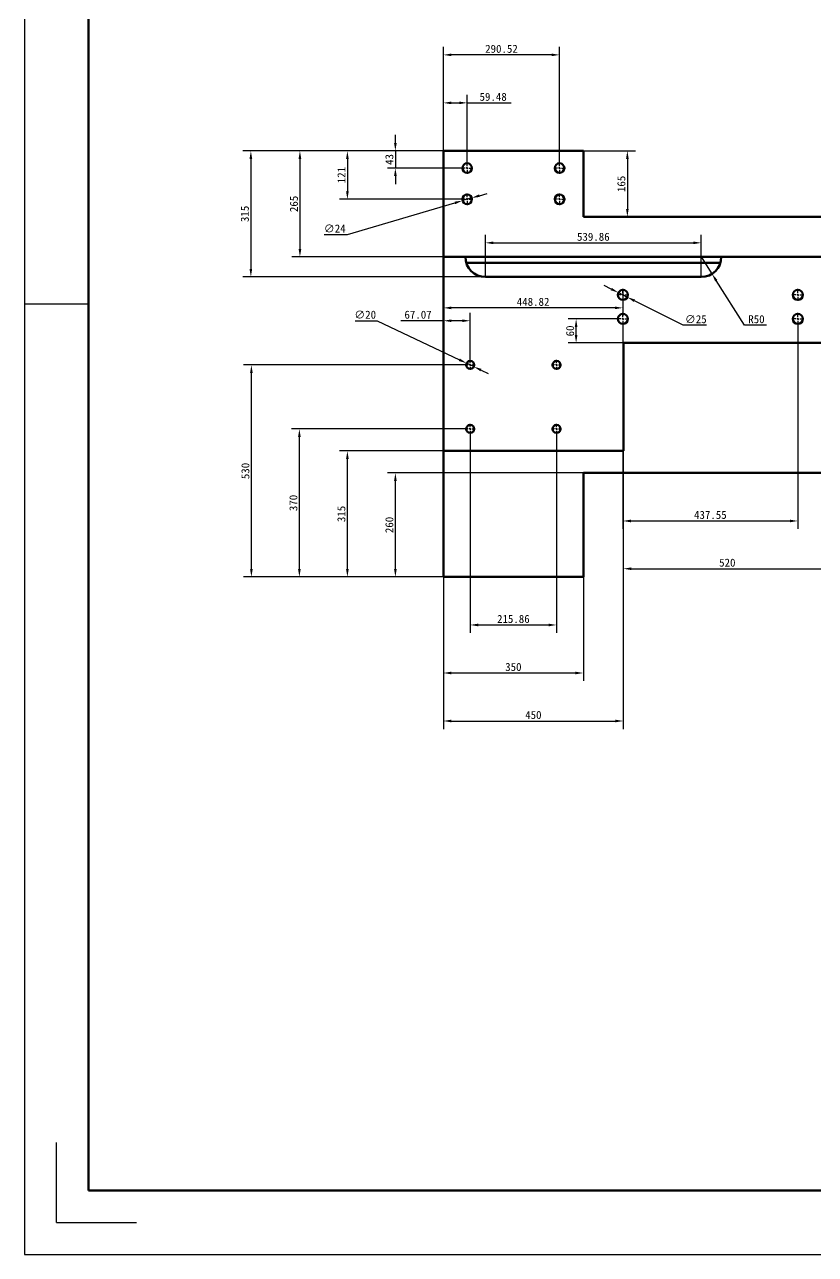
# Model space of a CAD drawing. Header units: millimetres. Extents: x 0 to 841, y 0 to 594.
# Drawn here: x 0 to 247.2, y 0 to 384.2 of the extents above; entities that cross this region are included whole.
import ezdxf

# ---------------------------------------------------------------- set-up
doc = ezdxf.new("R2010")
doc.units = ezdxf.units.MM
doc.header["$PDSIZE"] = -1
doc.linetypes.add('CENTERX2', pattern=[20.32, 12.7, -2.54, 2.54, -2.54])
for name, color, linetype in [('中心线', 1, 'CENTERX2'), ('尺寸线', 3, 'Continuous'), ('细实线', 7, 'Continuous')]:
    doc.layers.add(name, color=color, linetype=linetype)
doc.layers.add('粗实线', color=255, linetype='Continuous', lineweight=50)
doc.dimstyles.new('副本 ISO-25', dxfattribs={"dimtxt": 2.5, "dimasz": 2.5, "dimexe": 2.5, "dimexo": 0, "dimtad": 1, "dimtoh": 1, "dimlfac": 8, "dimdsep": 46, "dimtxsty": 'Standard', "dimcen": 2.5, "dimclrd": 3, "dimclre": 3, "dimadec": 0, "dimazin": 0, "dimtfac": 1, "dimtmove": 0, "dimatfit": 3, "dimfxl": 0, "dimarcsym": 0})

# ---------------------------------------------------------------- blocks, each defined once
blk = doc.blocks.new('SW_CENTERMARKSYMBOL_0')
at = {"layer": '中心线', "color": 0}
for p, q in [((-0.625, 0), (-1.5625, 0)), ((0, 0), (-0.3125, 0)), ((0, 0.625), (0, 1.5625)), ((0, 0), (0, 0.3125)), ((0, 0), (0, -0.3125)), ((0, 0), (0.3125, 0)), ((0.625, 0), (1.5625, 0)), ((0, -0.625), (0, -1.5625))]:
    blk.add_line(p, q, dxfattribs=at)
blk = doc.blocks.new('SW_CENTERMARKSYMBOL_1')
at = {"layer": '中心线', "color": 0}
for p, q in [((-0.625, 0), (-1.5625, 0)), ((0, 0), (-0.3125, 0)), ((0, 0.625), (0, 1.5625)), ((0, 0), (0, 0.3125)), ((0, 0), (0, -0.3125)), ((0, 0), (0.3125, 0)), ((0.625, 0), (1.5625, 0)), ((0, -0.625), (0, -1.5625))]:
    blk.add_line(p, q, dxfattribs=at)
blk = doc.blocks.new('SW_CENTERMARKSYMBOL_2')
at = {"layer": '中心线', "color": 0}
for p, q in [((-0.625, 0), (-1.5625, 0)), ((0, 0), (-0.3125, 0)), ((0, 0.625), (0, 1.5625)), ((0, 0), (0, 0.3125)), ((0, 0), (0, -0.3125)), ((0, 0), (0.3125, 0)), ((0.625, 0), (1.5625, 0)), ((0, -0.625), (0, -1.5625))]:
    blk.add_line(p, q, dxfattribs=at)
blk = doc.blocks.new('SW_CENTERMARKSYMBOL_3')
at = {"layer": '中心线', "color": 0}
for p, q in [((-0.625, 0), (-1.5625, 0)), ((0, 0), (-0.3125, 0)), ((0, 0.625), (0, 1.5625)), ((0, 0), (0, 0.3125)), ((0, 0), (0, -0.3125)), ((0, 0), (0.3125, 0)), ((0.625, 0), (1.5625, 0)), ((0, -0.625), (0, -1.5625))]:
    blk.add_line(p, q, dxfattribs=at)
blk = doc.blocks.new('SW_CENTERMARKSYMBOL_4')
at = {"layer": '中心线', "color": 0}
for p, q in [((-0.625, 0), (-1.8125, 0)), ((0, 0), (-0.3125, 0)), ((0, 0.625), (0, 1.8125)), ((0, 0), (0, 0.3125)), ((0, 0), (0, -0.3125)), ((0, 0), (0.3125, 0)), ((0.625, 0), (1.8125, 0)), ((0, -0.625), (0, -1.8125))]:
    blk.add_line(p, q, dxfattribs=at)
blk = doc.blocks.new('SW_CENTERMARKSYMBOL_5')
at = {"layer": '中心线', "color": 0}
for p, q in [((-0.625, 0), (-1.8125, 0)), ((0, 0), (-0.3125, 0)), ((0, 0.625), (0, 1.8125)), ((0, 0), (0, 0.3125)), ((0, 0), (0, -0.3125)), ((0, 0), (0.3125, 0)), ((0.625, 0), (1.8125, 0)), ((0, -0.625), (0, -1.8125))]:
    blk.add_line(p, q, dxfattribs=at)
blk = doc.blocks.new('SW_CENTERMARKSYMBOL_6')
at = {"layer": '中心线', "color": 0}
for p, q in [((-0.625, 0), (-1.8125, 0)), ((0, 0), (-0.3125, 0)), ((0, 0.625), (0, 1.8125)), ((0, 0), (0, 0.3125)), ((0, 0), (0, -0.3125)), ((0, 0), (0.3125, 0)), ((0.625, 0), (1.8125, 0)), ((0, -0.625), (0, -1.8125))]:
    blk.add_line(p, q, dxfattribs=at)
blk = doc.blocks.new('SW_CENTERMARKSYMBOL_7')
at = {"layer": '中心线', "color": 0}
for p, q in [((-0.625, 0), (-1.8125, 0)), ((0, 0), (-0.3125, 0)), ((0, 0.625), (0, 1.8125)), ((0, 0), (0, 0.3125)), ((0, 0), (0, -0.3125)), ((0, 0), (0.3125, 0)), ((0.625, 0), (1.8125, 0)), ((0, -0.625), (0, -1.8125))]:
    blk.add_line(p, q, dxfattribs=at)
blk = doc.blocks.new('SW_CENTERMARKSYMBOL_8')
at = {"layer": '中心线', "color": 0}
for p, q in [((-0.625, 0), (-1.875, 0)), ((0, 0), (-0.3125, 0)), ((0, 0.625), (0, 1.875)), ((0, 0), (0, 0.3125)), ((0, 0), (0, -0.3125)), ((0, 0), (0.3125, 0)), ((0.625, 0), (1.875, 0)), ((0, -0.625), (0, -1.875))]:
    blk.add_line(p, q, dxfattribs=at)
blk = doc.blocks.new('SW_CENTERMARKSYMBOL_9')
at = {"layer": '中心线', "color": 0}
for p, q in [((-0.625, 0), (-1.875, 0)), ((0, 0), (-0.3125, 0)), ((0, 0.625), (0, 1.875)), ((0, 0), (0, 0.3125)), ((0, 0), (0, -0.3125)), ((0, 0), (0.3125, 0)), ((0.625, 0), (1.875, 0)), ((0, -0.625), (0, -1.875))]:
    blk.add_line(p, q, dxfattribs=at)
blk = doc.blocks.new('SW_CENTERMARKSYMBOL_10')
at = {"layer": '中心线', "color": 0}
for p, q in [((-0.625, 0), (-1.875, 0)), ((0, 0), (-0.3125, 0)), ((0, 0.625), (0, 1.875)), ((0, 0), (0, 0.3125)), ((0, 0), (0, -0.3125)), ((0, 0), (0.3125, 0)), ((0.625, 0), (1.875, 0)), ((0, -0.625), (0, -1.875))]:
    blk.add_line(p, q, dxfattribs=at)
blk = doc.blocks.new('SW_CENTERMARKSYMBOL_11')
at = {"layer": '中心线', "color": 0}
for p, q in [((-0.625, 0), (-1.875, 0)), ((0, 0), (-0.3125, 0)), ((0, 0.625), (0, 1.875)), ((0, 0), (0, 0.3125)), ((0, 0), (0, -0.3125)), ((0, 0), (0.3125, 0)), ((0.625, 0), (1.875, 0)), ((0, -0.625), (0, -1.875))]:
    blk.add_line(p, q, dxfattribs=at)
blk = doc.blocks.new('*D134')
at = {"layer": 'Defpoints', "color": 0}
for p in [(130.9, 211.65), (174.65, 211.65), (174.65, 181.65)]:
    blk.add_point(p, dxfattribs=at)
at = {"layer": '尺寸线', "color": 3, "lineweight": -2}
for p, q in [((130.9, 211.65), (130.9, 179.15)), ((174.65, 211.65), (174.65, 179.15)), ((133.4, 181.65), (172.15, 181.65))]:
    blk.add_line(p, q, dxfattribs=at)
at = {"layer": '尺寸线', "color": 3}
for points in [[(133.4, 182.07), (133.4, 181.23), (130.9, 181.65)], [(172.15, 182.07), (172.15, 181.23), (174.65, 181.65)]]:
    blk.add_solid(points, dxfattribs=at)
at = {"layer": '尺寸线', "color": 0, "insert": (152.78, 183.52), "char_height": 2.5, "attachment_point": 5}
blk.add_mtext('350', dxfattribs=at)
blk = doc.blocks.new('*D135')
at = {"layer": 'Defpoints', "color": 0}
for p in [(187.15, 251.02), (130.9, 211.65), (187.15, 166.65)]:
    blk.add_point(p, dxfattribs=at)
at = {"layer": '尺寸线', "color": 3, "lineweight": -2}
for p, q in [((187.15, 251.02), (187.15, 164.15)), ((130.9, 211.65), (130.9, 164.15)), ((133.4, 166.65), (184.65, 166.65))]:
    blk.add_line(p, q, dxfattribs=at)
at = {"layer": '尺寸线', "color": 3}
for points in [[(133.4, 167.07), (133.4, 166.23), (130.9, 166.65)], [(184.65, 167.07), (184.65, 166.23), (187.15, 166.65)]]:
    blk.add_solid(points, dxfattribs=at)
at = {"layer": '尺寸线', "color": 0, "insert": (159.03, 168.52), "char_height": 2.5, "attachment_point": 5}
blk.add_mtext('450', dxfattribs=at)
blk = doc.blocks.new('*D136')
at = {"layer": 'Defpoints', "color": 0}
for p in [(115.9, 244.15), (174.65, 244.15), (130.9, 211.65)]:
    blk.add_point(p, dxfattribs=at)
at = {"layer": '尺寸线', "color": 3, "lineweight": -2}
for p, q in [((174.65, 244.15), (113.4, 244.15)), ((115.9, 214.15), (115.9, 241.65)), ((130.9, 211.65), (113.4, 211.65))]:
    blk.add_line(p, q, dxfattribs=at)
at = {"layer": '尺寸线', "color": 3}
for points in [[(115.49, 241.65), (116.32, 241.65), (115.9, 244.15)], [(115.49, 214.15), (116.32, 214.15), (115.9, 211.65)]]:
    blk.add_solid(points, dxfattribs=at)
at = {"layer": '尺寸线', "color": 0, "insert": (114.03, 227.9), "char_height": 2.5, "attachment_point": 5, "rotation": 90}
blk.add_mtext('260', dxfattribs=at)
blk = doc.blocks.new('*D137')
at = {"layer": 'Defpoints', "color": 0}
for p in [(100.9, 251.02), (130.9, 251.02), (130.9, 211.65)]:
    blk.add_point(p, dxfattribs=at)
at = {"layer": '尺寸线', "color": 3, "lineweight": -2}
for p, q in [((130.9, 251.02), (98.4, 251.02)), ((100.9, 214.15), (100.9, 248.52)), ((130.9, 211.65), (98.4, 211.65))]:
    blk.add_line(p, q, dxfattribs=at)
at = {"layer": '尺寸线', "color": 3}
for points in [[(100.49, 248.52), (101.32, 248.52), (100.9, 251.02)], [(100.49, 214.15), (101.32, 214.15), (100.9, 211.65)]]:
    blk.add_solid(points, dxfattribs=at)
at = {"layer": '尺寸线', "color": 0, "insert": (99.03, 231.34), "char_height": 2.5, "attachment_point": 5, "rotation": 90}
blk.add_mtext('315', dxfattribs=at)
blk = doc.blocks.new('*D138')
at = {"layer": 'Defpoints', "color": 0}
for p in [(85.9, 257.9), (137.72, 257.9), (130.9, 211.65)]:
    blk.add_point(p, dxfattribs=at)
at = {"layer": '尺寸线', "color": 3, "lineweight": -2}
for p, q in [((137.72, 257.9), (83.4, 257.9)), ((85.9, 214.15), (85.9, 255.4)), ((130.9, 211.65), (83.4, 211.65))]:
    blk.add_line(p, q, dxfattribs=at)
at = {"layer": '尺寸线', "color": 3}
for points in [[(85.49, 255.4), (86.32, 255.4), (85.9, 257.9)], [(85.49, 214.15), (86.32, 214.15), (85.9, 211.65)]]:
    blk.add_solid(points, dxfattribs=at)
at = {"layer": '尺寸线', "color": 0, "insert": (84.03, 234.77), "char_height": 2.5, "attachment_point": 5, "rotation": 90}
blk.add_mtext('370', dxfattribs=at)
blk = doc.blocks.new('*D139')
at = {"layer": 'Defpoints', "color": 0}
for p in [(70.9, 277.9), (137.72, 277.9), (130.9, 211.65)]:
    blk.add_point(p, dxfattribs=at)
at = {"layer": '尺寸线', "color": 3, "lineweight": -2}
for p, q in [((137.72, 277.9), (68.4, 277.9)), ((70.9, 214.15), (70.9, 275.4)), ((130.9, 211.65), (68.4, 211.65))]:
    blk.add_line(p, q, dxfattribs=at)
at = {"layer": '尺寸线', "color": 3}
for points in [[(70.49, 275.4), (71.32, 275.4), (70.9, 277.9)], [(70.49, 214.15), (71.32, 214.15), (70.9, 211.65)]]:
    blk.add_solid(points, dxfattribs=at)
at = {"layer": '尺寸线', "color": 0, "insert": (69.03, 244.77), "char_height": 2.5, "attachment_point": 5, "rotation": 90}
blk.add_mtext('530', dxfattribs=at)
blk = doc.blocks.new('*D140')
at = {"layer": 'Defpoints', "color": 0}
for p in [(139.29, 256.34), (166.27, 256.34), (166.27, 196.65)]:
    blk.add_point(p, dxfattribs=at)
at = {"layer": '尺寸线', "color": 3, "lineweight": -2}
for p, q in [((139.29, 256.34), (139.29, 194.15)), ((166.27, 256.34), (166.27, 194.15)), ((141.79, 196.65), (163.77, 196.65))]:
    blk.add_line(p, q, dxfattribs=at)
at = {"layer": '尺寸线', "color": 3}
for points in [[(141.79, 197.07), (141.79, 196.23), (139.29, 196.65)], [(163.77, 197.07), (163.77, 196.23), (166.27, 196.65)]]:
    blk.add_solid(points, dxfattribs=at)
at = {"layer": '尺寸线', "color": 0, "insert": (152.78, 198.52), "char_height": 2.5, "attachment_point": 5}
blk.add_mtext('215.86', dxfattribs=at)
blk = doc.blocks.new('*D141')
at = {"layer": 'Defpoints', "color": 0}
for p in [(130.9, 291.7), (130.9, 277.9), (139.29, 279.46)]:
    blk.add_point(p, dxfattribs=at)
at = {"layer": '尺寸线', "color": 3, "lineweight": -2}
for p, q in [((130.9, 277.9), (130.9, 294.2)), ((139.29, 279.46), (139.29, 294.2)), ((130.9, 291.7), (117.57, 291.7)), ((136.79, 291.7), (133.4, 291.7))]:
    blk.add_line(p, q, dxfattribs=at)
at = {"layer": '尺寸线', "color": 3}
for points in [[(133.4, 292.12), (133.4, 291.29), (130.9, 291.7)], [(136.79, 292.12), (136.79, 291.29), (139.29, 291.7)]]:
    blk.add_solid(points, dxfattribs=at)
at = {"layer": '尺寸线', "color": 0, "insert": (122.99, 293.58), "char_height": 2.5, "attachment_point": 5}
blk.add_mtext('67.07', dxfattribs=at)
blk = doc.blocks.new('*D142')
at = {"layer": 'Defpoints', "color": 0}
for p in [(138.16, 278.44), (140.42, 277.36)]:
    blk.add_point(p, dxfattribs=at)
at = {"layer": '尺寸线', "color": 3, "lineweight": -2}
for p, q in [((103.35, 291.7), (110.22, 291.7)), ((110.22, 291.7), (135.9, 279.51)), ((140.42, 277.36), (138.16, 278.44)), ((142.67, 276.29), (144.93, 275.22))]:
    blk.add_line(p, q, dxfattribs=at)
at = {"layer": '尺寸线', "color": 3}
for points in [[(136.08, 279.88), (135.72, 279.13), (138.16, 278.44)], [(142.85, 276.67), (142.5, 275.91), (140.42, 277.36)]]:
    blk.add_solid(points, dxfattribs=at)
at = {"layer": '尺寸线', "color": 0, "insert": (106.47, 293.58), "char_height": 2.5, "attachment_point": 5}
blk.add_mtext('∅20', dxfattribs=at)
blk = doc.blocks.new('*D143')
at = {"layer": 'Defpoints', "color": 0}
for p in [(172.39, 292.27), (185.13, 292.27), (187.15, 284.77)]:
    blk.add_point(p, dxfattribs=at)
at = {"layer": '尺寸线', "color": 3, "lineweight": -2}
for p, q in [((185.13, 292.27), (169.89, 292.27)), ((172.39, 287.27), (172.39, 289.77)), ((187.15, 284.77), (169.89, 284.77))]:
    blk.add_line(p, q, dxfattribs=at)
at = {"layer": '尺寸线', "color": 3}
for points in [[(171.97, 289.77), (172.81, 289.77), (172.39, 292.27)], [(171.97, 287.27), (172.81, 287.27), (172.39, 284.77)]]:
    blk.add_solid(points, dxfattribs=at)
at = {"layer": '尺寸线', "color": 0, "insert": (170.52, 288.52), "char_height": 2.5, "attachment_point": 5, "rotation": 90}
blk.add_mtext('60', dxfattribs=at)
blk = doc.blocks.new('*D144')
at = {"layer": 'Defpoints', "color": 0}
for p in [(185.61, 300.48), (188.4, 299.07)]:
    blk.add_point(p, dxfattribs=at)
at = {"layer": '尺寸线', "color": 3, "lineweight": -2}
for p, q in [((183.38, 301.6), (181.14, 302.72)), ((185.61, 300.48), (188.4, 299.07)), ((205.84, 290.3), (190.64, 297.95)), ((213.13, 290.3), (205.84, 290.3))]:
    blk.add_line(p, q, dxfattribs=at)
at = {"layer": '尺寸线', "color": 3}
for points in [[(183.56, 301.97), (183.19, 301.23), (185.61, 300.48)], [(190.82, 298.32), (190.45, 297.58), (188.4, 299.07)]]:
    blk.add_solid(points, dxfattribs=at)
at = {"layer": '尺寸线', "color": 0, "insert": (209.8, 292.17), "char_height": 2.5, "attachment_point": 5}
blk.add_mtext('∅25', dxfattribs=at)
blk = doc.blocks.new('*D145')
at = {"layer": 'Defpoints', "color": 0}
for p in [(130.9, 301.65), (187.01, 301.65), (130.9, 295.73)]:
    blk.add_point(p, dxfattribs=at)
at = {"layer": '尺寸线', "color": 3, "lineweight": -2}
for p, q in [((130.9, 301.65), (130.9, 293.23)), ((187.01, 301.65), (187.01, 293.23)), ((184.51, 295.73), (133.4, 295.73))]:
    blk.add_line(p, q, dxfattribs=at)
at = {"layer": '尺寸线', "color": 3}
for points in [[(133.4, 296.14), (133.4, 295.31), (130.9, 295.73)], [(184.51, 296.14), (184.51, 295.31), (187.01, 295.73)]]:
    blk.add_solid(points, dxfattribs=at)
at = {"layer": '尺寸线', "color": 0, "insert": (158.95, 297.6), "char_height": 2.5, "attachment_point": 5}
blk.add_mtext('448.82', dxfattribs=at)
blk = doc.blocks.new('*D147')
at = {"layer": 'Defpoints', "color": 0}
for p in [(187.01, 290.4), (241.7, 290.4), (241.7, 229.15)]:
    blk.add_point(p, dxfattribs=at)
at = {"layer": '尺寸线', "color": 3, "lineweight": -2}
for p, q in [((187.01, 290.4), (187.01, 226.65)), ((241.7, 290.4), (241.7, 226.65)), ((189.51, 229.15), (239.2, 229.15))]:
    blk.add_line(p, q, dxfattribs=at)
at = {"layer": '尺寸线', "color": 3}
for points in [[(189.51, 229.57), (189.51, 228.73), (187.01, 229.15)], [(239.2, 229.57), (239.2, 228.73), (241.7, 229.15)]]:
    blk.add_solid(points, dxfattribs=at)
at = {"layer": '尺寸线', "color": 0, "insert": (214.35, 231.02), "char_height": 2.5, "attachment_point": 5}
blk.add_mtext('437.55', dxfattribs=at)
blk = doc.blocks.new('*D148')
at = {"layer": 'Defpoints', "color": 0}
for p in [(187.15, 284.77), (252.15, 269.77), (252.15, 214.23)]:
    blk.add_point(p, dxfattribs=at)
at = {"layer": '尺寸线', "color": 3, "lineweight": -2}
for p, q in [((187.15, 284.77), (187.15, 211.73)), ((252.15, 269.77), (252.15, 211.73)), ((189.65, 214.23), (249.65, 214.23))]:
    blk.add_line(p, q, dxfattribs=at)
at = {"layer": '尺寸线', "color": 3}
for points in [[(189.65, 214.65), (189.65, 213.82), (187.15, 214.23)], [(249.65, 214.65), (249.65, 213.82), (252.15, 214.23)]]:
    blk.add_solid(points, dxfattribs=at)
at = {"layer": '尺寸线', "color": 0, "insert": (219.65, 216.11), "char_height": 2.5, "attachment_point": 5}
blk.add_mtext('520', dxfattribs=at)
blk = doc.blocks.new('*D150')
at = {"layer": 'Defpoints', "color": 0}
for p in [(130.9, 344.77), (115.9, 339.4), (136.53, 339.4)]:
    blk.add_point(p, dxfattribs=at)
at = {"layer": '尺寸线', "color": 3, "lineweight": -2}
for p, q in [((115.9, 347.27), (115.9, 349.77)), ((130.9, 344.77), (113.4, 344.77)), ((115.9, 344.77), (115.9, 339.4)), ((136.53, 339.4), (113.4, 339.4)), ((115.9, 336.9), (115.9, 334.4))]:
    blk.add_line(p, q, dxfattribs=at)
at = {"layer": '尺寸线', "color": 3}
for points in [[(115.49, 347.27), (116.32, 347.27), (115.9, 344.77)], [(115.49, 336.9), (116.32, 336.9), (115.9, 339.4)]]:
    blk.add_solid(points, dxfattribs=at)
at = {"layer": '尺寸线', "color": 0, "insert": (114.03, 342.09), "char_height": 2.5, "attachment_point": 5, "rotation": 90}
blk.add_mtext('43', dxfattribs=at)
blk = doc.blocks.new('*D151')
at = {"layer": 'Defpoints', "color": 0}
for p in [(130.9, 344.77), (100.9, 329.65), (136.53, 329.65)]:
    blk.add_point(p, dxfattribs=at)
at = {"layer": '尺寸线', "color": 3, "lineweight": -2}
for p, q in [((130.9, 344.77), (98.4, 344.77)), ((100.9, 342.27), (100.9, 332.15)), ((136.53, 329.65), (98.4, 329.65))]:
    blk.add_line(p, q, dxfattribs=at)
at = {"layer": '尺寸线', "color": 3}
for points in [[(100.49, 342.27), (101.32, 342.27), (100.9, 344.77)], [(100.49, 332.15), (101.32, 332.15), (100.9, 329.65)]]:
    blk.add_solid(points, dxfattribs=at)
at = {"layer": '尺寸线', "color": 0, "insert": (99.03, 337.21), "char_height": 2.5, "attachment_point": 5, "rotation": 90}
blk.add_mtext('121', dxfattribs=at)
blk = doc.blocks.new('*D152')
at = {"layer": 'Defpoints', "color": 0}
for p in [(130.9, 344.77), (86.07, 311.65), (130.9, 311.65)]:
    blk.add_point(p, dxfattribs=at)
at = {"layer": '尺寸线', "color": 3, "lineweight": -2}
for p, q in [((130.9, 344.77), (83.57, 344.77)), ((86.07, 342.27), (86.07, 314.15)), ((130.9, 311.65), (83.57, 311.65))]:
    blk.add_line(p, q, dxfattribs=at)
at = {"layer": '尺寸线', "color": 3}
for points in [[(85.65, 342.27), (86.49, 342.27), (86.07, 344.77)], [(85.65, 314.15), (86.49, 314.15), (86.07, 311.65)]]:
    blk.add_solid(points, dxfattribs=at)
at = {"layer": '尺寸线', "color": 0, "insert": (84.2, 328.21), "char_height": 2.5, "attachment_point": 5, "rotation": 90}
blk.add_mtext('265', dxfattribs=at)
blk = doc.blocks.new('*D153')
at = {"layer": 'Defpoints', "color": 0}
for p in [(130.9, 344.77), (70.74, 305.4), (144.03, 305.4)]:
    blk.add_point(p, dxfattribs=at)
at = {"layer": '尺寸线', "color": 3, "lineweight": -2}
for p, q in [((130.9, 344.77), (68.24, 344.77)), ((70.74, 342.27), (70.74, 307.9)), ((144.03, 305.4), (68.24, 305.4))]:
    blk.add_line(p, q, dxfattribs=at)
at = {"layer": '尺寸线', "color": 3}
for points in [[(70.32, 342.27), (71.15, 342.27), (70.74, 344.77)], [(70.32, 307.9), (71.15, 307.9), (70.74, 305.4)]]:
    blk.add_solid(points, dxfattribs=at)
at = {"layer": '尺寸线', "color": 0, "insert": (68.86, 325.09), "char_height": 2.5, "attachment_point": 5, "rotation": 90}
blk.add_mtext('315', dxfattribs=at)
blk = doc.blocks.new('*D154')
at = {"layer": 'Defpoints', "color": 0}
for p in [(211.51, 311.65), (214.85, 306.37)]:
    blk.add_point(p, dxfattribs=at)
at = {"layer": '尺寸线', "color": 3, "lineweight": -2}
for p, q in [((211.51, 311.65), (214.85, 306.37)), ((225.01, 290.3), (216.19, 304.25)), ((231.88, 290.3), (225.01, 290.3))]:
    blk.add_line(p, q, dxfattribs=at)
at = {"layer": '尺寸线', "color": 3}
blk.add_solid([(216.54, 304.48), (215.83, 304.03), (214.85, 306.37)], dxfattribs=at)
at = {"layer": '尺寸线', "color": 0, "insert": (228.76, 292.17), "char_height": 2.5, "attachment_point": 5}
blk.add_mtext('R50', dxfattribs=at)
blk = doc.blocks.new('*D155')
at = {"layer": 'Defpoints', "color": 0}
for p in [(136.9, 329.23), (139.78, 330.07)]:
    blk.add_point(p, dxfattribs=at)
at = {"layer": '尺寸线', "color": 3, "lineweight": -2}
for p, q in [((142.18, 330.78), (144.57, 331.48)), ((100.9, 318.64), (134.5, 328.52)), ((139.78, 330.07), (136.9, 329.23)), ((93.61, 318.64), (100.9, 318.64))]:
    blk.add_line(p, q, dxfattribs=at)
at = {"layer": '尺寸线', "color": 3}
for points in [[(142.06, 331.18), (142.29, 330.38), (139.78, 330.07)], [(134.38, 328.92), (134.62, 328.12), (136.9, 329.23)]]:
    blk.add_solid(points, dxfattribs=at)
at = {"layer": '尺寸线', "color": 0, "insert": (96.95, 320.52), "char_height": 2.5, "attachment_point": 5}
blk.add_mtext('∅24', dxfattribs=at)
blk = doc.blocks.new('*D156')
at = {"layer": 'Defpoints', "color": 0}
for p in [(138.34, 359.77), (130.9, 344.77), (138.34, 341.21)]:
    blk.add_point(p, dxfattribs=at)
at = {"layer": '尺寸线', "color": 3, "lineweight": -2}
for p, q in [((130.9, 344.77), (130.9, 362.27)), ((138.34, 341.21), (138.34, 362.27)), ((133.4, 359.77), (135.84, 359.77)), ((138.34, 359.77), (152.09, 359.77))]:
    blk.add_line(p, q, dxfattribs=at)
at = {"layer": '尺寸线', "color": 3}
for points in [[(133.4, 360.19), (133.4, 359.36), (130.9, 359.77)], [(135.84, 360.19), (135.84, 359.36), (138.34, 359.77)]]:
    blk.add_solid(points, dxfattribs=at)
at = {"layer": '尺寸线', "color": 0, "insert": (146.46, 361.65), "char_height": 2.5, "attachment_point": 5}
blk.add_mtext('59.48', dxfattribs=at)
blk = doc.blocks.new('*D157')
at = {"layer": 'Defpoints', "color": 0}
for p in [(130.9, 374.77), (130.9, 344.77), (167.22, 341.21)]:
    blk.add_point(p, dxfattribs=at)
at = {"layer": '尺寸线', "color": 3, "lineweight": -2}
for p, q in [((130.9, 344.77), (130.9, 377.27)), ((167.22, 341.21), (167.22, 377.27)), ((164.72, 374.77), (133.4, 374.77))]:
    blk.add_line(p, q, dxfattribs=at)
at = {"layer": '尺寸线', "color": 3}
for points in [[(133.4, 375.19), (133.4, 374.36), (130.9, 374.77)], [(164.72, 375.19), (164.72, 374.36), (167.22, 374.77)]]:
    blk.add_solid(points, dxfattribs=at)
at = {"layer": '尺寸线', "color": 0, "insert": (149.06, 376.65), "char_height": 2.5, "attachment_point": 5}
blk.add_mtext('290.52', dxfattribs=at)
blk = doc.blocks.new('*D158')
at = {"layer": 'Defpoints', "color": 0}
for p in [(174.65, 344.77), (174.65, 324.15), (188.41, 324.15)]:
    blk.add_point(p, dxfattribs=at)
at = {"layer": '尺寸线', "color": 3, "lineweight": -2}
for p, q in [((174.65, 344.77), (190.91, 344.77)), ((188.41, 342.27), (188.41, 326.65)), ((174.65, 324.15), (190.91, 324.15))]:
    blk.add_line(p, q, dxfattribs=at)
at = {"layer": '尺寸线', "color": 3}
for points in [[(188, 342.27), (188.83, 342.27), (188.41, 344.77)], [(188, 326.65), (188.83, 326.65), (188.41, 324.15)]]:
    blk.add_solid(points, dxfattribs=at)
at = {"layer": '尺寸线', "color": 0, "insert": (186.54, 334.46), "char_height": 2.5, "attachment_point": 5, "rotation": 90}
blk.add_mtext('165', dxfattribs=at)
blk = doc.blocks.new('*D159')
at = {"layer": 'Defpoints', "color": 0}
for p in [(211.51, 316.05), (144.03, 305.4), (211.51, 305.4)]:
    blk.add_point(p, dxfattribs=at)
at = {"layer": '尺寸线', "color": 3, "lineweight": -2}
for p, q in [((144.03, 305.4), (144.03, 318.55)), ((146.53, 316.05), (209.01, 316.05)), ((211.51, 305.4), (211.51, 318.55))]:
    blk.add_line(p, q, dxfattribs=at)
at = {"layer": '尺寸线', "color": 3}
for points in [[(146.53, 316.46), (146.53, 315.63), (144.03, 316.05)], [(209.01, 316.46), (209.01, 315.63), (211.51, 316.05)]]:
    blk.add_solid(points, dxfattribs=at)
at = {"layer": '尺寸线', "color": 0, "insert": (177.77, 317.92), "char_height": 2.5, "attachment_point": 5}
blk.add_mtext('539.86', dxfattribs=at)

msp = doc.modelspace()

# ---------------------------------------------------------------- linework, layer by layer
at = {"layer": '粗实线'}
for p, q in [((20.0102, 574.0014), (20.0102, 20.0014)), ((130.9034, 344.774), (174.6534, 344.774)), ((130.9034, 311.649), (130.9034, 344.774)), ((174.6534, 324.149), (174.6534, 344.774)), ((174.6534, 324.149), (284.0284, 324.149)), ((130.9034, 311.649), (130.9034, 251.024)), ((137.7784, 311.649), (130.9034, 311.649)), ((137.7784, 311.649), (217.7609, 311.649)), ((277.7784, 311.649), (217.7609, 311.649)), ((217.473, 309.774), (138.0663, 309.774)), ((144.0284, 305.399), (211.5109, 305.399)), ((187.1534, 284.774), (252.1534, 284.774)), ((187.1534, 251.024), (187.1534, 284.774)), ((187.1534, 251.024), (130.9034, 251.024)), ((130.9034, 251.024), (130.9034, 211.649)), ((174.6534, 211.649), (174.6534, 244.149)), ((277.4668, 244.149), (174.6534, 244.149)), ((130.9034, 211.649), (174.6534, 211.649)), ((20.0102, 20.0014), (821.0102, 20.0014))]:
    msp.add_line(p, q, dxfattribs=at)
for centre, radius in [((138.3381, 339.399), 1.5), ((167.2188, 339.399), 1.5), ((138.3381, 329.649), 1.5), ((167.2188, 329.649), 1.5), ((187.0062, 299.774), 1.5625), ((241.7004, 299.774), 1.5625), ((187.0062, 292.274), 1.5625), ((241.7004, 292.274), 1.5625), ((139.2871, 277.899), 1.25), ((166.2698, 277.899), 1.25), ((139.2871, 257.899), 1.25), ((166.2698, 257.899), 1.25)]:
    msp.add_circle(centre, radius, dxfattribs=at)
for centre, start, end in [((144.0284, 311.649), 180, 270), ((211.5109, 311.649), 270, 0)]:
    msp.add_arc(centre, 6.25, start, end, dxfattribs=at)
at = {"layer": '细实线'}
for p, q in [((0.0102, 594.0014), (0.0102, 0.0014)), ((0.0102, 297.0014), (20.0102, 297.0014)), ((10.0102, 10.0014), (10.0102, 35.0014)), ((10.0102, 10.0014), (35.0102, 10.0014)), ((0.0102, 0.0014), (841.0102, 0.0014))]:
    msp.add_line(p, q, dxfattribs=at)

# ---------------------------------------------------------------- block references
at = {"layer": '中心线'}
for name, p in [('SW_CENTERMARKSYMBOL_4', (138.3381, 339.399)), ('SW_CENTERMARKSYMBOL_6', (167.2188, 339.399)), ('SW_CENTERMARKSYMBOL_7', (138.3381, 329.649)), ('SW_CENTERMARKSYMBOL_5', (167.2188, 329.649)), ('SW_CENTERMARKSYMBOL_8', (187.0062, 299.774)), ('SW_CENTERMARKSYMBOL_10', (241.7004, 299.774)), ('SW_CENTERMARKSYMBOL_11', (187.0062, 292.274)), ('SW_CENTERMARKSYMBOL_9', (241.7004, 292.274)), ('SW_CENTERMARKSYMBOL_0', (139.2871, 277.899)), ('SW_CENTERMARKSYMBOL_2', (166.2698, 277.899)), ('SW_CENTERMARKSYMBOL_3', (139.2871, 257.899)), ('SW_CENTERMARKSYMBOL_1', (166.2698, 257.899))]:
    msp.add_blockref(name, p, dxfattribs=at)

# ---------------------------------------------------------------- dimensions: what is measured, and where the dimension line sits
at = {"layer": '尺寸线'}
for base, p1, p2, picture, middle in [((130.9034, 374.774), (167.2188, 341.2115), (130.9034, 344.774), '*D157', (149.0611, 376.649)), ((138.3381, 359.774), (130.9034, 344.774), (138.3381, 341.2115), '*D156', (146.4631, 361.649)), ((211.5109, 316.0459), (144.0284, 305.399), (211.5109, 305.399), '*D159', (177.7697, 317.9209)), ((130.9034, 295.7272), (187.0062, 301.649), (130.9034, 301.649), '*D145', (158.9548, 297.6022)), ((130.9034, 291.7031), (139.2871, 279.4615), (130.9034, 277.899), '*D141', (122.9868, 293.5781)), ((241.7004, 229.149), (187.0062, 290.399), (241.7004, 290.399), '*D147', (214.3533, 231.024)), ((252.1534, 214.2324), (187.1534, 284.774), (252.1534, 269.774), '*D148', (219.6534, 216.1074)), ((166.2698, 196.649), (139.2871, 256.3365), (166.2698, 256.3365), '*D140', (152.7784, 198.524)), ((187.1534, 166.649), (130.9034, 211.649), (187.1534, 251.024), '*D135', (159.0284, 168.524)), ((174.6534, 181.649), (130.9034, 211.649), (174.6534, 211.649), '*D134', (152.7784, 183.524))]:
    dim = msp.add_linear_dim(base=base, p1=p1, p2=p2, dimstyle='副本 ISO-25', dxfattribs=at)
    dim.commit()
    dim.dimension.update_dxf_attribs({"geometry": picture, "text_midpoint": middle})
for base, p1, p2, picture, middle in [((115.9034, 339.399), (130.9034, 344.774), (136.5256, 339.399), '*D150', (115.9034, 342.0865)), ((115.9034, 244.149), (130.9034, 211.649), (174.6534, 244.149), '*D136', (115.9034, 227.899))]:
    dim = msp.add_linear_dim(base=base, p1=p1, p2=p2, angle=90, dimstyle='副本 ISO-25', dxfattribs=at)
    dim.commit()
    dim.dimension.update_dxf_attribs({"geometry": picture, "text_midpoint": middle, "dimtype": 160})
for base, p1, p2, picture, middle in [((70.7368, 305.399), (130.9034, 344.774), (144.0284, 305.399), '*D153', (68.8618, 325.0865)), ((86.0701, 311.649), (130.9034, 344.774), (130.9034, 311.649), '*D152', (84.1951, 328.2115)), ((100.9034, 329.649), (130.9034, 344.774), (136.5256, 329.649), '*D151', (99.0284, 337.2115)), ((188.4143, 324.149), (174.6534, 344.774), (174.6534, 324.149), '*D158', (186.5393, 334.4615)), ((172.3905, 292.274), (187.1534, 284.774), (185.1312, 292.274), '*D143', (170.5155, 288.524)), ((70.9034, 277.899), (130.9034, 211.649), (137.7246, 277.899), '*D139', (69.0284, 244.774)), ((85.9034, 257.899), (130.9034, 211.649), (137.7246, 257.899), '*D138', (84.0284, 234.774)), ((100.9034, 251.024), (130.9034, 211.649), (130.9034, 251.024), '*D137', (99.0284, 231.3365))]:
    dim = msp.add_linear_dim(base=base, p1=p1, p2=p2, angle=90, dimstyle='副本 ISO-25', dxfattribs=at)
    dim.commit()
    dim.dimension.update_dxf_attribs({"geometry": picture, "text_midpoint": middle})
for p1, p2, picture, middle in [((139.7772, 330.0721), (136.899, 329.226), '*D155', (96.9451, 318.6439)), ((185.6104, 300.4763), (188.402, 299.0718), '*D144', (209.7999, 290.2973)), ((140.4162, 277.3628), (138.158, 278.4353), '*D142', (106.472, 291.7031))]:
    dim = msp.add_diameter_dim_2p(p1=p1, p2=p2, dimstyle='副本 ISO-25', dxfattribs=at)
    dim.commit()
    dim.dimension.update_dxf_attribs({"geometry": picture, "text_midpoint": middle, "dimtype": 163})
dim = msp.add_radius_dim(center=(211.5109, 311.649), mpoint=(214.8508, 306.3663), dimstyle='副本 ISO-25', dxfattribs=at)
dim.commit()
dim.dimension.update_dxf_attribs({"geometry": '*D154', "text_midpoint": (228.7598, 290.2973), "dimtype": 164})

doc.saveas('drawing.dxf')
